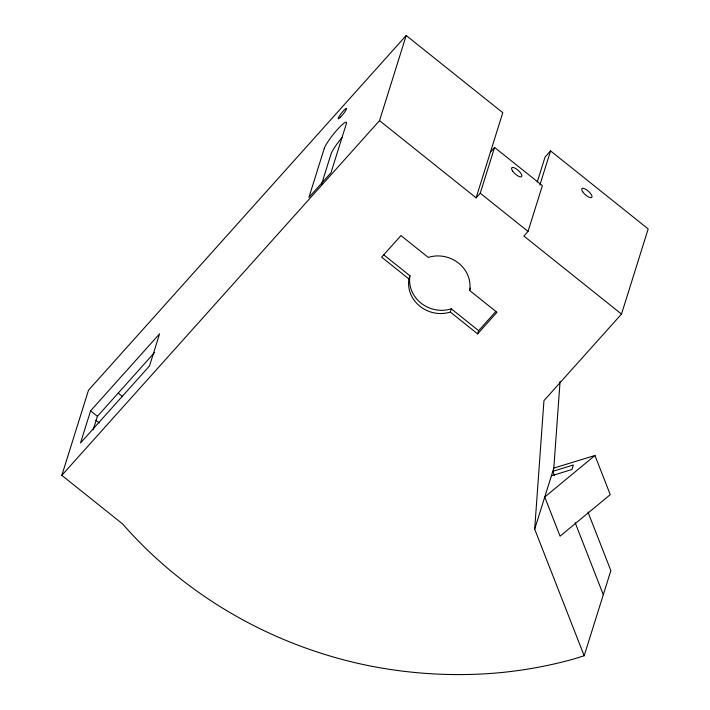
<?xml version="1.0" encoding="UTF-8"?>
<svg xmlns="http://www.w3.org/2000/svg" width="710" height="710" viewBox="0 0 710 710"><rect width="100%" height="100%" fill="white"/><g stroke="black" fill="none" stroke-linecap="round" stroke-linejoin="round"><path stroke-width="1.06" d="M406.2 35.5L379.522 120.638L476.108 197.85L502.786 112.712L406.2 35.5L88.501 390.207L61.823 475.354L122.573 523.909A418.607 387.021 17.4 0 0 367.061 665.341C409.794 674.03 453.708 676.666 497.16 672.938A418.607 387.021 17.4 0 0 573.307 659.137L584.17 655.765L534.683 529.136L543.949 400.653L621.498 314.077L648.177 228.931L550.569 150.902L545.049 157.07L537.257 181.92M534.683 529.136L553.809 468.094L560.075 381.341M90.587 410.859L80.523 442.987L149.517 365.943L159.59 333.815L90.587 410.859L97.412 416.317L93.188 429.79M321.621 184.076L331.1 153.839A17.67 2.609 -51.4 0 1 342.397 137.101M408.942 278.977L381.634 257.153L400.955 235.587L428.254 257.411A30.921 28.595 17.4 0 1 469.638 290.488L496.938 312.311L477.617 333.877L450.317 312.054A30.921 28.595 17.4 0 1 408.942 278.977L409.945 275.764L383.498 254.624M476.108 197.85L480.244 193.226L494.595 147.449L542.378 185.638L528.027 231.424L523.891 236.048L621.498 314.077M450.317 312.054L451.32 308.841A30.921 28.595 17.4 0 1 409.945 275.764M469.638 290.488L470.393 288.074M477.617 333.877L478.629 330.665L495.802 311.495M539.857 185.088L550.569 150.902M584.17 655.765L610.857 570.627L587.942 511.99M97.412 416.317L154.673 352.391M61.823 475.354L379.522 120.638M490.459 152.064L494.595 147.449M594.944 455.483L544.747 497.009L560.057 536.183L610.254 494.648L594.944 455.483L553.809 468.094M551.395 475.806L571.958 469.496L573.369 464.997L552.806 471.307L554.412 475.434M480.244 193.226L528.027 231.424M451.32 308.841L478.629 330.665M118.321 393.198L122.644 396.659M95.797 420.196L99.258 422.956M575.153 522.702L603.305 594.723M324.275 148.39L308.921 197.38L330.993 172.734L346.347 123.735A17.67 2.609 -51.4 0 0 337.321 129.637A17.67 2.609 -51.4 0 0 324.275 148.39M582.732 191.806A6.63 2.325 41.8 0 0 591.634 197.566A6.63 2.325 41.8 0 0 586.291 189.605A6.63 2.325 41.8 0 0 582.732 191.806M340.56 117.097A6.63 0.976 -51.4 0 0 346.551 108.479A6.63 0.976 -51.4 0 0 339.966 115.135A6.63 0.976 -51.4 0 0 340.56 117.097M512.567 170.977A6.63 2.325 41.8 0 0 521.468 176.746A6.63 2.325 41.8 0 0 516.126 168.776A6.63 2.325 41.8 0 0 512.567 170.977"/></g></svg>
